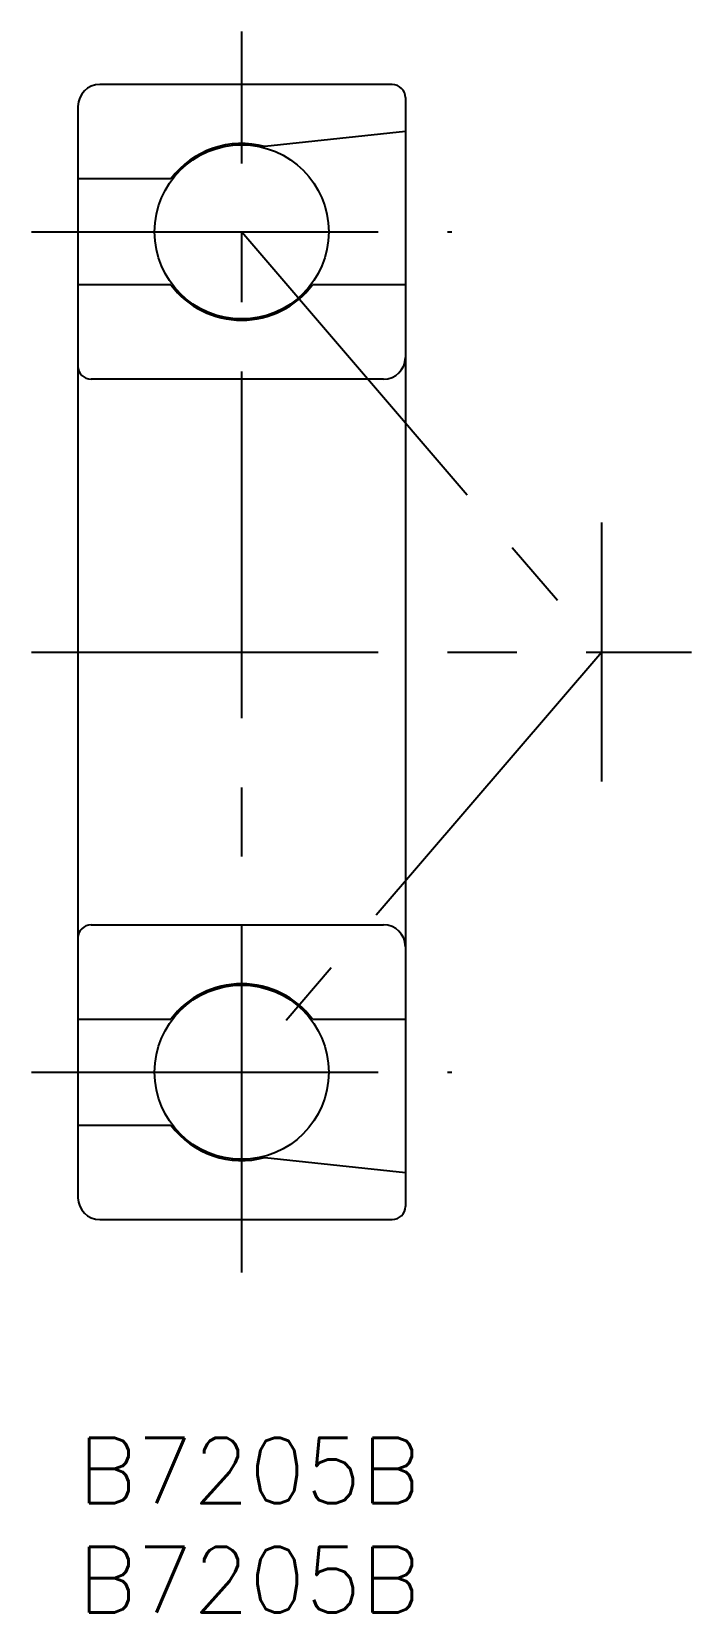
# Model space of a CAD drawing. Extents: x -2.1 to 28.1, y -8 to 64.4.
import ezdxf

# ---------------------------------------------------------------- set-up
doc = ezdxf.new("R2010")
doc.units = 0
doc.header["$LTSCALE"] = 0.5
doc.linetypes.add('CENTER', pattern=[50.8, 31.75, -6.35, 6.35, -6.35])
for name, color, linetype in [('MSM_CENTER', 1, 'CENTER'), ('MSM_CONTINUOUS', 7, 'CONTINUOUS'), ('MSM_PART_NUMBER', 7, 'CONTINUOUS')]:
    doc.layers.add(name, color=color, linetype=linetype)
doc.styles.get("Standard").update_dxf_attribs({"font": 'txt.shx', "height": 3, "bigfont": 'bigfont.shx'})

msp = doc.modelspace()

# ---------------------------------------------------------------- linework, layer by layer
at = {"layer": 'MSM_CENTER'}
for p, q in [((7.5, 7.575), (7.5, 64.425)), ((-2.123, 55.25), (17.123, 55.25)), ((7.5, 55.25), (24, 36)), ((24, 30.062), (24, 41.938)), ((-2.123, 36), (28.102, 36)), ((24, 36), (7.5, 16.75)), ((-2.123, 16.75), (17.123, 16.75))]:
    msp.add_line(p, q, dxfattribs=at)
at = {"layer": 'MSM_CONTINUOUS'}
for p, q in [((14.4, 62), (1, 62)), ((0, 61), (0, 11)), ((15, 61.4), (15, 10.6)), ((15, 59.842), (8.568, 59.157)), ((4.26, 57.68), (0, 57.68)), ((4.26, 52.82), (0, 52.82)), ((15, 52.82), (10.74, 52.82)), ((14, 48.5), (0.6, 48.5)), ((0.6, 23.5), (14, 23.5)), ((0, 19.18), (4.26, 19.18)), ((10.74, 19.18), (15, 19.18)), ((0, 14.32), (4.26, 14.32)), ((8.568, 12.843), (15, 12.158)), ((1, 10), (14.4, 10))]:
    msp.add_line(p, q, dxfattribs=at)
for centre in [(7.5, 55.25), (7.5, 16.75)]:
    msp.add_circle(centre, 3.989, dxfattribs=at)
for centre, radius, start, end in [((1, 61), 1, 90, 180), ((14.4, 61.4), 0.6, 360, 90), ((7.5, 55.25), 4.05, 74.7056, 143.1301), ((7.5, 55.25), 4.05, 216.8699, 323.1301), ((14, 49.5), 1, 270, 360), ((0.6, 49.1), 0.6, 180, 270), ((0.6, 22.9), 0.6, 90, 180), ((14, 22.5), 1, 0, 90), ((7.5, 16.75), 4.05, 36.8699, 143.1301), ((7.5, 16.75), 4.05, 216.8699, 285.2944), ((1, 11), 1, 180, 270), ((14.4, 10.6), 0.6, 270, 0)]:
    msp.add_arc(centre, radius, start, end, dxfattribs=at)

# ---------------------------------------------------------------- texts
at = {"layer": 'MSM_PART_NUMBER'}
for p in [(0, -3), (0, -8)]:
    msp.add_text('B7205B', height=3, dxfattribs=at).set_placement(p)

doc.saveas('drawing.dxf')
